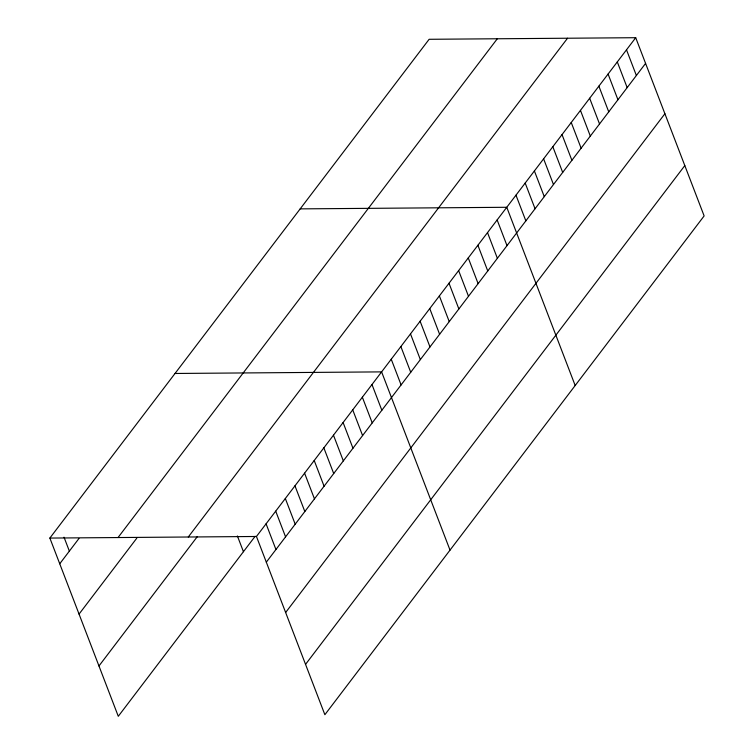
<?xml version="1.0" encoding="UTF-8"?>
<svg xmlns="http://www.w3.org/2000/svg" width="754" height="754" viewBox="0 0 754 754"><rect width="100%" height="100%" fill="white"/><g stroke="black" fill="none" stroke-linecap="round" stroke-linejoin="round"><path stroke-width="1.13" d="M255.125 536.33L118.284 716.3L49.868 538.073L429.13 39.293L635.716 37.7L704.132 215.927L324.87 714.707L256.454 536.48L635.716 37.7M59.736 563.775L78.991 538.45M118.039 537.545L497.31 38.765M79.057 614.105L136.823 538.139M188.274 537.008L567.545 38.228M98.963 665.971L197.303 536.641M266.313 562.182L645.584 63.402M285.634 612.512L664.905 113.731M305.549 664.368L684.811 165.597M300.186 208.877L506.763 207.284L575.179 385.511M175.022 373.475L381.609 371.882L450.025 550.109M49.868 538.073L256.454 536.48M626.508 49.811L636.376 75.513M617.3 61.922L627.168 87.624M608.082 74.043L617.95 99.745M598.874 86.154L608.742 111.856M589.666 98.265L599.534 123.967M580.457 110.376L590.316 136.078M571.24 122.497L581.108 148.189M562.032 134.608L571.9 160.31M552.823 146.719L562.691 172.421M543.615 158.83L553.474 184.532M534.398 170.941L544.265 196.643M525.189 183.062L535.057 208.764M515.981 195.173L525.849 220.875M497.14 219.942L507.008 245.644M487.508 232.609L497.376 258.311M477.885 245.267L487.753 270.969M468.262 257.934L478.121 283.627M458.63 270.592L468.498 296.294M449.007 283.25L458.866 308.952M439.375 295.917L449.243 321.619M429.752 308.575L439.61 334.276M420.119 321.232L429.987 346.934M410.496 333.899L420.355 359.601M400.864 346.557L410.732 372.259M391.241 359.224L401.1 384.917M371.986 384.54L381.844 410.242M362.354 397.207L372.222 422.909M352.731 409.865L362.589 435.567M343.098 422.523L352.966 448.225M333.475 435.19L343.334 460.892M323.843 447.848L333.711 473.55M314.22 460.506L324.079 486.207M304.588 473.173L314.456 498.875M294.965 485.83L304.823 511.532M285.332 498.498L295.2 524.2M275.71 511.155L285.568 536.857M266.077 523.813L275.945 549.515M237.397 535.971L243.438 551.702M64.015 537.187L69.359 551.108"/></g></svg>
